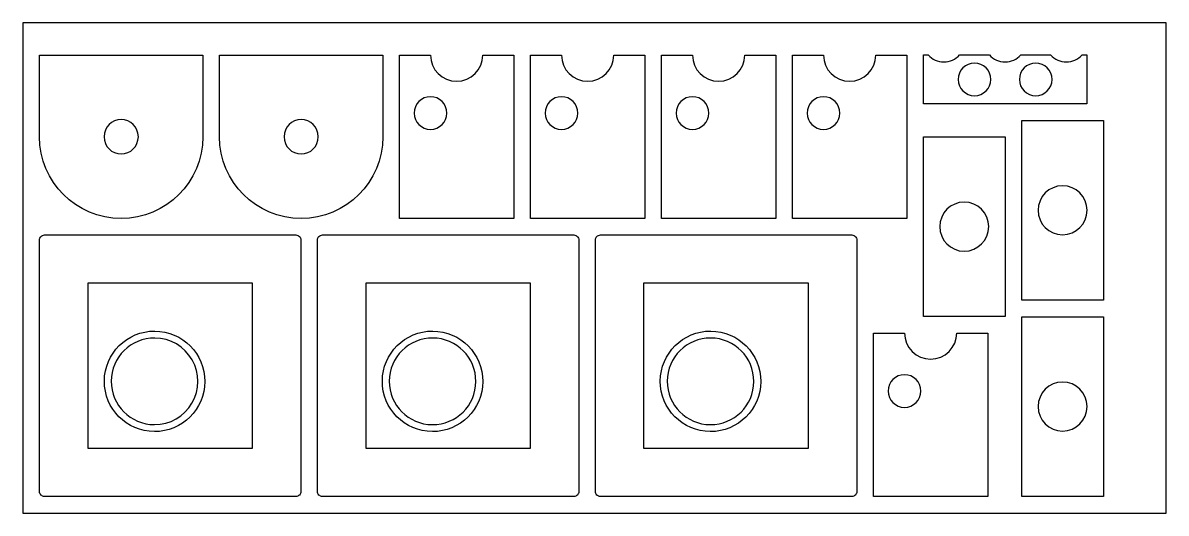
# Model space of a CAD drawing. Header units: metres. Extents: x 0 to 700, y 0 to 300.
import ezdxf

# ---------------------------------------------------------------- set-up
doc = ezdxf.new("R2010")
doc.units = ezdxf.units.M

msp = doc.modelspace()

# ---------------------------------------------------------------- linework, layer by layer
for points in [[(0, 0), (700, 0), (700, 300), (0, 300)], [(611.6, 130.3), (611.6, 240.3), (661.6, 240.3), (661.6, 130.3)], [(551.4, 120.3), (551.4, 230.3), (601.4, 230.3), (601.4, 120.3)], [(39.7, 140.7), (39.7, 39.7), (140.7, 39.7), (140.7, 140.7)], [(209.9, 140.7), (209.9, 39.7), (310.9, 39.7), (310.9, 140.7)], [(380.1, 140.7), (380.1, 39.7), (481.1, 39.7), (481.1, 140.7)], [(611.6, 10.2), (611.6, 120.2), (661.6, 120.2), (661.6, 10.2)]]:
    msp.add_lwpolyline(points, close=True)
for points in [[(10.2, 280.3), (110.2, 280.3), (110.2, 230.3, -1), (10.2, 230.3)], [(120.4, 280.3), (220.4, 280.3), (220.4, 230.3, -1), (120.4, 230.3)], [(230.6, 180.3), (230.6, 280.3), (249.6, 280.3, 1), (281.6, 280.3), (300.6, 280.3), (300.6, 180.3)], [(310.8, 180.3), (310.8, 280.3), (329.8, 280.3, 1), (361.8, 280.3), (380.8, 280.3), (380.8, 180.3)], [(391, 180.3), (391, 280.3), (410, 280.3, 1), (442, 280.3), (461, 280.3), (461, 180.3)], [(471.2, 180.3), (471.2, 280.3), (490.2, 280.3, 1), (522.2, 280.3), (541.2, 280.3), (541.2, 180.3)], [(651.4, 250.4), (551.4, 250.4), (551.4, 280.4), (554.27, 280.4, 0.444242), (573.56, 280.4), (591.75, 280.4, 0.444242), (611.05, 280.4), (629.24, 280.4, 0.444242), (648.53, 280.4), (651.4, 280.4)], [(592.66, 265.4, 1), (572.66, 265.4, 1)], [(630.14, 265.4, 1), (610.14, 265.4, 1)], [(249.6, 234.82, 1), (249.6, 254.82, 1)], [(329.8, 234.82, 1), (329.8, 254.82, 1)], [(410, 234.82, 1), (410, 254.82, 1)], [(490.2, 234.82, 1), (490.2, 254.82, 1)], [(70.7, 230.3, 1), (49.7, 230.3, 1)], [(180.9, 230.3, 1), (159.9, 230.3, 1)], [(636.6, 170.3, 1), (636.6, 200.3, 1)], [(576.4, 160.3, 1), (576.4, 190.3, 1)], [(167.2, 10.2), (13.2, 10.2, -0.414214), (10.2, 13.2), (10.2, 167.2, -0.414214), (13.2, 170.2), (167.2, 170.2, -0.414214), (170.2, 167.2), (170.2, 13.2, -0.414214)], [(337.4, 10.2), (183.4, 10.2, -0.414214), (180.4, 13.2), (180.4, 167.2, -0.414214), (183.4, 170.2), (337.4, 170.2, -0.414214), (340.4, 167.2), (340.4, 13.2, -0.414214)], [(507.6, 10.2), (353.6, 10.2, -0.414214), (350.6, 13.2), (350.6, 167.2, -0.414214), (353.6, 170.2), (507.6, 170.2, -0.414214), (510.6, 167.2), (510.6, 13.2, -0.414214)], [(80.78, 111.4, -1), (80.52, 49.9, -1)], [(80.77, 107.15, 1), (80.53, 54.15, 1)], [(250.98, 111.4, -1), (250.72, 49.9, -1)], [(250.97, 107.15, 1), (250.73, 54.15, 1)], [(421.18, 111.4, -1), (420.92, 49.9, -1)], [(421.17, 107.15, 1), (420.93, 54.15, 1)], [(520.8, 10.2), (520.8, 110.2), (539.8, 110.2, 1), (571.8, 110.2), (590.8, 110.2), (590.8, 10.2)], [(539.8, 64.72, 1), (539.8, 84.72, 1)], [(636.6, 50.2, 1), (636.6, 80.2, 1)]]:
    msp.add_lwpolyline(points, format="xyb", close=True)

doc.saveas('drawing.dxf')
